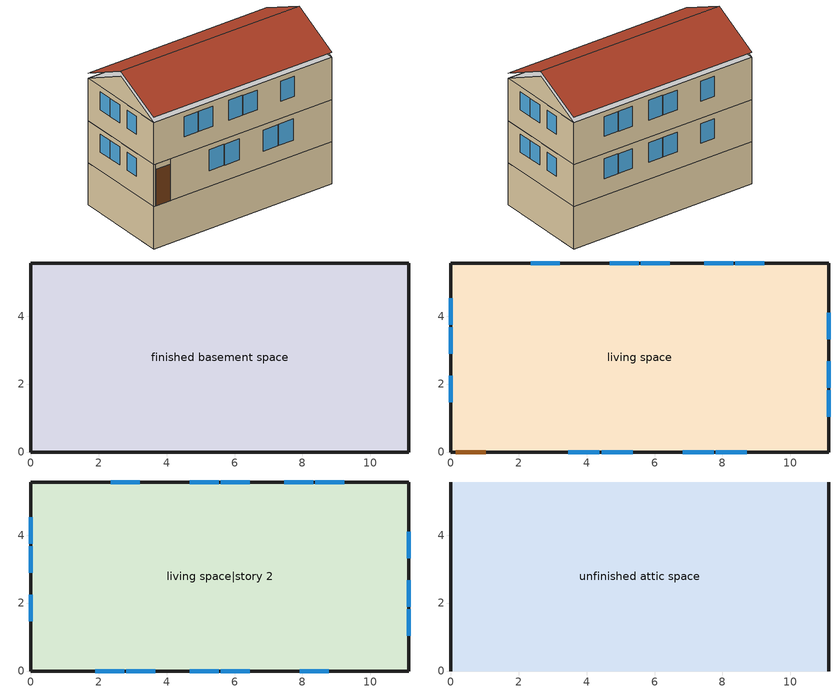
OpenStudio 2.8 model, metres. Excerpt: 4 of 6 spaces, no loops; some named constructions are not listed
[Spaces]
finished basement space
 floor foundation (FloorFndGrndFinB): 0,0 0,5.56 11.13,5.56 11.13,0 z-2.44
 wall foundation (WallFndGrndFinB): 0,5.56 0,0 11.13,0 11.13,5.56 0,5.56 z-2.44:0
living space
 floor to finished basement space (FloorFinUninsFin): 0,0 0,5.56 11.13,5.56 11.13,0 z0
 wall outside (WallExtInsFin): 0,5.56 0,0 0.13,0 1.05,0 11.13,0 11.13,5.56 0,5.56 z0:2.44
 window (WindowConstruction): 3.46,0 4.38,0 / 4.44,0 5.35,0 / 6.83,0 7.74,0 / 7.8,0 8.71,0 z0.92:2.13; 9.23,5.56 8.38,5.56 / 8.32,5.56 7.46,5.56 / 6.45,5.56 5.6,5.56 / 5.53,5.56 4.68,5.56 / 3.21,5.56 2.35,5.56 z0.99:2.13; 0,4.52 0,3.74 / 0,3.68 0,2.9 / 0,2.25 0,1.46 / 11.13,1.04 11.13,1.82 / 11.13,1.89 11.13,2.67 / 11.13,3.32 11.13,4.1 z1.09:2.13
 door (Door): 0.15,0 1.02,0 z0:2.13
living space|story 2
 floor to living space (FloorFinUninsFin): 0,0 0,5.56 11.13,5.56 11.13,0 z2.44
 wall outside (WallExtInsFin): 0,5.56 0,0 11.13,0 11.13,5.56 0,5.56 z2.44:4.88
 window (WindowConstruction): 1.89,0 2.75,0 / 2.81,0 3.67,0 / 4.68,0 5.53,0 / 5.6,0 6.45,0 / 7.92,0 8.78,0 / 9.23,5.56 8.38,5.56 / 8.32,5.56 7.46,5.56 / 6.45,5.56 5.6,5.56 / 5.53,5.56 4.68,5.56 / 3.21,5.56 2.35,5.56 z3.43:4.57; 0,4.52 0,3.74 / 0,3.68 0,2.9 / 0,2.25 0,1.46 / 11.13,1.04 11.13,1.82 / 11.13,1.89 11.13,2.67 / 11.13,3.32 11.13,4.1 z3.53:4.57
unfinished attic space
 floor to living space|story 2 (FloorFinInsUnfinAttic): 0,5.56 11.13,5.56 11.13,0 0,0 z4.88
 wall outside (WallExtUninsUnfin): 0,2.78,6.27 0,5.56,4.88 0,0,4.88; 11.13,2.78,6.27 11.13,0,4.88 11.13,5.56,4.88
 roof outside (RoofUnfinInsExt): 11.13,2.78,6.57 0,2.78,6.57 0,0,5.18 11.13,0,5.18; 0,2.78,6.57 11.13,2.78,6.57 11.13,5.56,5.18 0,5.56,5.18
[Schedule:Ruleset]
Name | Default Day Schedule | Summer Design Day Schedule | Winter Design Day Schedule
res misc plug loads schedule | Schedule Day 26 | res misc plug loads schedule summer design | res misc plug loads schedule winter design
res mv_1 dryer exhaust schedule | Schedule Day 33
[Schedule:Day]
Schedule Day 26; res misc plug loads schedule winter design; Schedule Day 33; res mv_1 dryer exhaust schedule allday2; res mv_1 dryer exhaust schedule allday3; res mv_1 dryer exhaust schedule allday4; res mv_1 dryer exhaust schedule allday6: 24, 0, 0
res misc plug loads schedule allday1; res misc plug loads schedule allday12: 1, 0, 0.655649, 2, 0, 0.618183, 3, 0, 0.599451, 4, 0, 0.580718, 5, 0, 0.599451, 6, 0, 0.618183, 7, 0, 0.693115, 8, 0, 0.786779, 11, 0, 0.805512, 12, 0, 0.824245, 14, 0, 0.842977, 15, 0, 0.824245, 16, 0, 0.86171, 17, 0, 0.899176, 18, 0, 0.974107, 19, 0, 0.99284, 20, 0, 0.936642, 21, 0, 0.880443, 22, 0, 0.842977, 23, 0, 0.749313, 24, 0, 0.674382
res misc plug loads schedule allday2: 1, 0, 0.660377, 2, 0, 0.622642, 3, 0, 0.603774, 4, 0, 0.584906, 5, 0, 0.603774, 6, 0, 0.622642, 7, 0, 0.698113, 8, 0, 0.792453, 11, 0, 0.811321, 12, 0, 0.830189, 14, 0, 0.849057, 15, 0, 0.830189, 16, 0, 0.867925, 17, 0, 0.90566, 18, 0, 0.981132, 19, 0, 1, 20, 0, 0.943396, 21, 0, 0.886792, 22, 0, 0.849057, 23, 0, 0.754717, 24, 0, 0.679245
res misc plug loads schedule allday3; res misc plug loads schedule allday5: 1, 0, 0.521682, 2, 0, 0.491872, 3, 0, 0.476967, 4, 0, 0.462062, 5, 0, 0.476967, 6, 0, 0.491872, 7, 0, 0.551493, 8, 0, 0.626019, 11, 0, 0.640924, 12, 0, 0.655829, 14, 0, 0.670734, 15, 0, 0.655829, 16, 0, 0.68564, 17, 0, 0.71545, 18, 0, 0.775071, 19, 0, 0.789976, 20, 0, 0.745261, 21, 0, 0.700545, 22, 0, 0.670734, 23, 0, 0.596208, 24, 0, 0.536588
res misc plug loads schedule allday4: 1, 0, 0.519581, 2, 0, 0.489891, 3, 0, 0.475045, 4, 0, 0.4602, 5, 0, 0.475045, 6, 0, 0.489891, 7, 0, 0.549271, 8, 0, 0.623497, 11, 0, 0.638342, 12, 0, 0.653187, 14, 0, 0.668033, 15, 0, 0.653187, 16, 0, 0.682878, 17, 0, 0.712568, 18, 0, 0.771949, 19, 0, 0.786794, 20, 0, 0.742258, 21, 0, 0.697723, 22, 0, 0.668033, 23, 0, 0.593807, 24, 0, 0.534426
res misc plug loads schedule allday6; res misc plug loads schedule allday9: 1, 0, 0.434473, 2, 0, 0.409646, 3, 0, 0.397232, 4, 0, 0.384819, 5, 0, 0.397232, 6, 0, 0.409646, 7, 0, 0.4593, 8, 0, 0.521367, 11, 0, 0.533781, 12, 0, 0.546194, 14, 0, 0.558608, 15, 0, 0.546194, 16, 0, 0.571021, 17, 0, 0.595848, 18, 0, 0.645502, 19, 0, 0.657916, 20, 0, 0.620675, 21, 0, 0.583435, 22, 0, 0.558608, 23, 0, 0.49654, 24, 0, 0.446886
res misc plug loads schedule allday7; res misc plug loads schedule allday8: 1, 0, 0.43132, 2, 0, 0.406674, 3, 0, 0.39435, 4, 0, 0.382027, 5, 0, 0.39435, 6, 0, 0.406674, 7, 0, 0.455967, 8, 0, 0.517585, 11, 0, 0.529908, 12, 0, 0.542231, 14, 0, 0.554555, 15, 0, 0.542231, 16, 0, 0.566878, 17, 0, 0.591525, 18, 0, 0.640819, 19, 0, 0.653142, 20, 0, 0.616172, 21, 0, 0.579202, 22, 0, 0.554555, 23, 0, 0.492938, 24, 0, 0.443644
res misc plug loads schedule allday10: 1, 0, 0.520106, 2, 0, 0.490386, 3, 0, 0.475526, 4, 0, 0.460666, 5, 0, 0.475526, 6, 0, 0.490386, 7, 0, 0.549827, 8, 0, 0.624128, 11, 0, 0.638988, 12, 0, 0.653848, 14, 0, 0.668708, 15, 0, 0.653848, 16, 0, 0.683568, 17, 0, 0.713289, 18, 0, 0.772729, 19, 0, 0.787589, 20, 0, 0.743009, 21, 0, 0.698428, 22, 0, 0.668708, 23, 0, 0.594407, 24, 0, 0.534966
res misc plug loads schedule allday11: 1, 0, 0.51853, 2, 0, 0.4889, 3, 0, 0.474085, 4, 0, 0.45927, 5, 0, 0.474085, 6, 0, 0.4889, 7, 0, 0.54816, 8, 0, 0.622236, 11, 0, 0.637051, 12, 0, 0.651867, 14, 0, 0.666682, 15, 0, 0.651867, 16, 0, 0.681497, 17, 0, 0.711127, 18, 0, 0.770388, 19, 0, 0.785203, 20, 0, 0.740757, 21, 0, 0.696312, 22, 0, 0.666682, 23, 0, 0.592606, 24, 0, 0.533345
res misc plug loads schedule summer design: 24, 0, 1
res mv_1 dryer exhaust schedule allday1: 7, 0, 0, 7, 10, 0.1, 8, 10, 1, 8, 20, 0.9, 14, 40, 0, 14, 50, 0.8, 15, 0, 1, 15, 10, 0.6, 24, 0, 0
res mv_1 dryer exhaust schedule allday5: 4, 0, 0, 4, 10, 0.2, 5, 40, 1, 5, 50, 0.1, 9, 0, 0, 9, 10, 0.1, 10, 10, 1, 10, 20, 0.9, 18, 0, 0, 18, 10, 0.5, 18, 20, 1, 18, 30, 0.9, 19, 10, 0, 19, 20, 0.1, 19, 40, 1, 19, 50, 0.3, 20, 30, 0, 20, 40, 0.7, 20, 50, 1, 21, 0, 0.7, 24, 0, 0
res mv_1 dryer exhaust schedule allday7: 11, 10, 0, 11, 20, 0.2, 11, 40, 1, 11, 50, 0.2, 12, 30, 0, 12, 40, 0.7, 12, 50, 1, 13, 0, 0.7, 24, 0, 0
[Schedule:Rule] Apply Sunday=Yes; Apply Monday=Yes; Apply Tuesday=Yes; Apply Wednesday=Yes; Apply Thursday=Yes; Apply Friday=Yes; Apply Saturday=Yes
res misc plug loads schedule allday ruleset1: Schedule Ruleset=res misc plug loads schedule; Rule Order=11; Day Schedule=res misc plug loads schedule allday1; Date Specification Type=DateRange; Start Month=1; Start Day=1; End Month=1; End Day=31
res misc plug loads schedule allday ruleset2: Schedule Ruleset=res misc plug loads schedule; Rule Order=10; Day Schedule=res misc plug loads schedule allday2; Date Specification Type=DateRange; Start Month=2; Start Day=1; End Month=2; End Day=28
res misc plug loads schedule allday ruleset3: Schedule Ruleset=res misc plug loads schedule; Rule Order=9; Day Schedule=res misc plug loads schedule allday3; Date Specification Type=DateRange; Start Month=3; Start Day=1; End Month=3; End Day=31
res misc plug loads schedule allday ruleset4: Schedule Ruleset=res misc plug loads schedule; Rule Order=8; Day Schedule=res misc plug loads schedule allday4; Date Specification Type=DateRange; Start Month=4; Start Day=1; End Month=4; End Day=30
res misc plug loads schedule allday ruleset5: Schedule Ruleset=res misc plug loads schedule; Rule Order=7; Day Schedule=res misc plug loads schedule allday5; Date Specification Type=DateRange; Start Month=5; Start Day=1; End Month=5; End Day=31
res misc plug loads schedule allday ruleset6: Schedule Ruleset=res misc plug loads schedule; Rule Order=6; Day Schedule=res misc plug loads schedule allday6; Date Specification Type=DateRange; Start Month=6; Start Day=1; End Month=6; End Day=30
res misc plug loads schedule allday ruleset7: Schedule Ruleset=res misc plug loads schedule; Rule Order=5; Day Schedule=res misc plug loads schedule allday7; Date Specification Type=DateRange; Start Month=7; Start Day=1; End Month=7; End Day=31
res misc plug loads schedule allday ruleset8: Schedule Ruleset=res misc plug loads schedule; Rule Order=4; Day Schedule=res misc plug loads schedule allday8; Date Specification Type=DateRange; Start Month=8; Start Day=1; End Month=8; End Day=31
res misc plug loads schedule allday ruleset9: Schedule Ruleset=res misc plug loads schedule; Rule Order=3; Day Schedule=res misc plug loads schedule allday9; Date Specification Type=DateRange; Start Month=9; Start Day=1; End Month=9; End Day=30
res misc plug loads schedule allday ruleset10: Schedule Ruleset=res misc plug loads schedule; Rule Order=2; Day Schedule=res misc plug loads schedule allday10; Date Specification Type=DateRange; Start Month=10; Start Day=1; End Month=10; End Day=31
res misc plug loads schedule allday ruleset11: Schedule Ruleset=res misc plug loads schedule; Rule Order=1; Day Schedule=res misc plug loads schedule allday11; Date Specification Type=DateRange; Start Month=11; Start Day=1; End Month=11; End Day=30
res misc plug loads schedule allday ruleset12: Schedule Ruleset=res misc plug loads schedule; Rule Order=0; Day Schedule=res misc plug loads schedule allday12; Date Specification Type=DateRange; Start Month=12; Start Day=1; End Month=12; End Day=31
res mv_1 dryer exhaust schedule allday ruleset1: Schedule Ruleset=res mv_1 dryer exhaust schedule; Rule Order=6; Day Schedule=res mv_1 dryer exhaust schedule allday1; Date Specification Type=SpecificDates; Specific Month 1=1; Specific Day 1=1; Specific Month 2=1; Specific Day 2=8; Specific Month 3=1; Specific Day 3=15; Specific Month 4=1; Specific Day 4=22; Specific Month 5=1; Specific Day 5=29; Specific Month 6=2; Specific Day 6=5; Specific Month 7=2; Specific Day 7=12; Specific Month 8=2; Specific Day 8=19; Specific Month 9=2; Specific Day 9=26; Specific Month 10=3; Specific Day 10=5; Specific Month 11=3; Specific Day 11=12; Specific Month 12=3; Specific Day 12=19; Specific Month 13=3; Specific Day 13=26; Specific Month 14=4; Specific Day 14=2; Specific Month 15=4; Specific Day 15=9; Specific Month 16=4; Specific Day 16=16; Specific Month 17=4; Specific Day 17=23; Specific Month 18=4; Specific Day 18=30; Specific Month 19=5; Specific Day 19=7; Specific Month 20=5; Specific Day 20=14; Specific Month 21=5; Specific Day 21=21; Specific Month 22=5; Specific Day 22=28; Specific Month 23=6; Specific Day 23=4; Specific Month 24=6; Specific Day 24=11; Specific Month 25=6; Specific Day 25=18; Specific Month 26=6; Specific Day 26=25; Specific Month 27=7; Specific Day 27=2; Specific Month 28=7; Specific Day 28=9; Specific Month 29=7; Specific Day 29=16; Specific Month 30=7; Specific Day 30=23; Specific Month 31=7; Specific Day 31=30; Specific Month 32=8; Specific Day 32=6; Specific Month 33=8; Specific Day 33=13; Specific Month 34=8; Specific Day 34=20; Specific Month 35=8; Specific Day 35=27; Specific Month 36=9; Specific Day 36=3; Specific Month 37=9; Specific Day 37=10; Specific Month 38=9; Specific Day 38=17; Specific Month 39=9; Specific Day 39=24; Specific Month 40=10; Specific Day 40=1; Specific Month 41=10; Specific Day 41=8; Specific Month 42=10; Specific Day 42=15; Specific Month 43=10; Specific Day 43=22; Specific Month 44=10; Specific Day 44=29; Specific Month 45=11; Specific Day 45=5; Specific Month 46=11; Specific Day 46=12; Specific Month 47=11; Specific Day 47=19; Specific Month 48=11; Specific Day 48=26; Specific Month 49=12; Specific Day 49=3; Specific Month 50=12; Specific Day 50=10; Specific Month 51=12; Specific Day 51=17; Specific Month 52=12; Specific Day 52=24; Specific Month 53=12; Specific Day 53=31
res mv_1 dryer exhaust schedule allday ruleset2: Schedule Ruleset=res mv_1 dryer exhaust schedule; Rule Order=5; Day Schedule=res mv_1 dryer exhaust schedule allday2; Date Specification Type=SpecificDates; Specific Month 1=1; Specific Day 1=2; Specific Month 2=1; Specific Day 2=9; Specific Month 3=1; Specific Day 3=16; Specific Month 4=1; Specific Day 4=23; Specific Month 5=1; Specific Day 5=30; Specific Month 6=2; Specific Day 6=6; Specific Month 7=2; Specific Day 7=13; Specific Month 8=2; Specific Day 8=20; Specific Month 9=2; Specific Day 9=27; Specific Month 10=3; Specific Day 10=6; Specific Month 11=3; Specific Day 11=13; Specific Month 12=3; Specific Day 12=20; Specific Month 13=3; Specific Day 13=27; Specific Month 14=4; Specific Day 14=3; Specific Month 15=4; Specific Day 15=10; Specific Month 16=4; Specific Day 16=17; Specific Month 17=4; Specific Day 17=24; Specific Month 18=5; Specific Day 18=1; Specific Month 19=5; Specific Day 19=8; Specific Month 20=5; Specific Day 20=15; Specific Month 21=5; Specific Day 21=22; Specific Month 22=5; Specific Day 22=29; Specific Month 23=6; Specific Day 23=5; Specific Month 24=6; Specific Day 24=12; Specific Month 25=6; Specific Day 25=19; Specific Month 26=6; Specific Day 26=26; Specific Month 27=7; Specific Day 27=3; Specific Month 28=7; Specific Day 28=10; Specific Month 29=7; Specific Day 29=17; Specific Month 30=7; Specific Day 30=24; Specific Month 31=7; Specific Day 31=31; Specific Month 32=8; Specific Day 32=7; Specific Month 33=8; Specific Day 33=14; Specific Month 34=8; Specific Day 34=21; Specific Month 35=8; Specific Day 35=28; Specific Month 36=9; Specific Day 36=4; Specific Month 37=9; Specific Day 37=11; Specific Month 38=9; Specific Day 38=18; Specific Month 39=9; Specific Day 39=25; Specific Month 40=10; Specific Day 40=2; Specific Month 41=10; Specific Day 41=9; Specific Month 42=10; Specific Day 42=16; Specific Month 43=10; Specific Day 43=23; Specific Month 44=10; Specific Day 44=30; Specific Month 45=11; Specific Day 45=6; Specific Month 46=11; Specific Day 46=13; Specific Month 47=11; Specific Day 47=20; Specific Month 48=11; Specific Day 48=27; Specific Month 49=12; Specific Day 49=4; Specific Month 50=12; Specific Day 50=11; Specific Month 51=12; Specific Day 51=18; Specific Month 52=12; Specific Day 52=25
res mv_1 dryer exhaust schedule allday ruleset3: Schedule Ruleset=res mv_1 dryer exhaust schedule; Rule Order=4; Day Schedule=res mv_1 dryer exhaust schedule allday3; Date Specification Type=SpecificDates; Specific Month 1=1; Specific Day 1=3; Specific Month 2=1; Specific Day 2=10; Specific Month 3=1; Specific Day 3=17; Specific Month 4=1; Specific Day 4=24; Specific Month 5=1; Specific Day 5=31; Specific Month 6=2; Specific Day 6=7; Specific Month 7=2; Specific Day 7=14; Specific Month 8=2; Specific Day 8=21; Specific Month 9=2; Specific Day 9=28; Specific Month 10=3; Specific Day 10=7; Specific Month 11=3; Specific Day 11=14; Specific Month 12=3; Specific Day 12=21; Specific Month 13=3; Specific Day 13=28; Specific Month 14=4; Specific Day 14=4; Specific Month 15=4; Specific Day 15=11; Specific Month 16=4; Specific Day 16=18; Specific Month 17=4; Specific Day 17=25; Specific Month 18=5; Specific Day 18=2; Specific Month 19=5; Specific Day 19=9; Specific Month 20=5; Specific Day 20=16; Specific Month 21=5; Specific Day 21=23; Specific Month 22=5; Specific Day 22=30; Specific Month 23=6; Specific Day 23=6; Specific Month 24=6; Specific Day 24=13; Specific Month 25=6; Specific Day 25=20; Specific Month 26=6; Specific Day 26=27; Specific Month 27=7; Specific Day 27=4; Specific Month 28=7; Specific Day 28=11; Specific Month 29=7; Specific Day 29=18; Specific Month 30=7; Specific Day 30=25; Specific Month 31=8; Specific Day 31=1; Specific Month 32=8; Specific Day 32=8; Specific Month 33=8; Specific Day 33=15; Specific Month 34=8; Specific Day 34=22; Specific Month 35=8; Specific Day 35=29; Specific Month 36=9; Specific Day 36=5; Specific Month 37=9; Specific Day 37=12; Specific Month 38=9; Specific Day 38=19; Specific Month 39=9; Specific Day 39=26; Specific Month 40=10; Specific Day 40=3; Specific Month 41=10; Specific Day 41=10; Specific Month 42=10; Specific Day 42=17; Specific Month 43=10; Specific Day 43=24; Specific Month 44=10; Specific Day 44=31; Specific Month 45=11; Specific Day 45=7; Specific Month 46=11; Specific Day 46=14; Specific Month 47=11; Specific Day 47=21; Specific Month 48=11; Specific Day 48=28; Specific Month 49=12; Specific Day 49=5; Specific Month 50=12; Specific Day 50=12; Specific Month 51=12; Specific Day 51=19; Specific Month 52=12; Specific Day 52=26
res mv_1 dryer exhaust schedule allday ruleset4: Schedule Ruleset=res mv_1 dryer exhaust schedule; Rule Order=3; Day Schedule=res mv_1 dryer exhaust schedule allday4; Date Specification Type=SpecificDates; Specific Month 1=1; Specific Day 1=4; Specific Month 2=1; Specific Day 2=11; Specific Month 3=1; Specific Day 3=18; Specific Month 4=1; Specific Day 4=25; Specific Month 5=2; Specific Day 5=1; Specific Month 6=2; Specific Day 6=8; Specific Month 7=2; Specific Day 7=15; Specific Month 8=2; Specific Day 8=22; Specific Month 9=3; Specific Day 9=1; Specific Month 10=3; Specific Day 10=8; Specific Month 11=3; Specific Day 11=15; Specific Month 12=3; Specific Day 12=22; Specific Month 13=3; Specific Day 13=29; Specific Month 14=4; Specific Day 14=5; Specific Month 15=4; Specific Day 15=12; Specific Month 16=4; Specific Day 16=19; Specific Month 17=4; Specific Day 17=26; Specific Month 18=5; Specific Day 18=3; Specific Month 19=5; Specific Day 19=10; Specific Month 20=5; Specific Day 20=17; Specific Month 21=5; Specific Day 21=24; Specific Month 22=5; Specific Day 22=31; Specific Month 23=6; Specific Day 23=7; Specific Month 24=6; Specific Day 24=14; Specific Month 25=6; Specific Day 25=21; Specific Month 26=6; Specific Day 26=28; Specific Month 27=7; Specific Day 27=5; Specific Month 28=7; Specific Day 28=12; Specific Month 29=7; Specific Day 29=19; Specific Month 30=7; Specific Day 30=26; Specific Month 31=8; Specific Day 31=2; Specific Month 32=8; Specific Day 32=9; Specific Month 33=8; Specific Day 33=16; Specific Month 34=8; Specific Day 34=23; Specific Month 35=8; Specific Day 35=30; Specific Month 36=9; Specific Day 36=6; Specific Month 37=9; Specific Day 37=13; Specific Month 38=9; Specific Day 38=20; Specific Month 39=9; Specific Day 39=27; Specific Month 40=10; Specific Day 40=4; Specific Month 41=10; Specific Day 41=11; Specific Month 42=10; Specific Day 42=18; Specific Month 43=10; Specific Day 43=25; Specific Month 44=11; Specific Day 44=1; Specific Month 45=11; Specific Day 45=8; Specific Month 46=11; Specific Day 46=15; Specific Month 47=11; Specific Day 47=22; Specific Month 48=11; Specific Day 48=29; Specific Month 49=12; Specific Day 49=6; Specific Month 50=12; Specific Day 50=13; Specific Month 51=12; Specific Day 51=20; Specific Month 52=12; Specific Day 52=27
res mv_1 dryer exhaust schedule allday ruleset5: Schedule Ruleset=res mv_1 dryer exhaust schedule; Rule Order=2; Day Schedule=res mv_1 dryer exhaust schedule allday5; Date Specification Type=SpecificDates; Specific Month 1=1; Specific Day 1=5; Specific Month 2=1; Specific Day 2=12; Specific Month 3=1; Specific Day 3=19; Specific Month 4=1; Specific Day 4=26; Specific Month 5=2; Specific Day 5=2; Specific Month 6=2; Specific Day 6=9; Specific Month 7=2; Specific Day 7=16; Specific Month 8=2; Specific Day 8=23; Specific Month 9=3; Specific Day 9=2; Specific Month 10=3; Specific Day 10=9; Specific Month 11=3; Specific Day 11=16; Specific Month 12=3; Specific Day 12=23; Specific Month 13=3; Specific Day 13=30; Specific Month 14=4; Specific Day 14=6; Specific Month 15=4; Specific Day 15=13; Specific Month 16=4; Specific Day 16=20; Specific Month 17=4; Specific Day 17=27; Specific Month 18=5; Specific Day 18=4; Specific Month 19=5; Specific Day 19=11; Specific Month 20=5; Specific Day 20=18; Specific Month 21=5; Specific Day 21=25; Specific Month 22=6; Specific Day 22=1; Specific Month 23=6; Specific Day 23=8; Specific Month 24=6; Specific Day 24=15; Specific Month 25=6; Specific Day 25=22; Specific Month 26=6; Specific Day 26=29; Specific Month 27=7; Specific Day 27=6; Specific Month 28=7; Specific Day 28=13; Specific Month 29=7; Specific Day 29=20; Specific Month 30=7; Specific Day 30=27; Specific Month 31=8; Specific Day 31=3; Specific Month 32=8; Specific Day 32=10; Specific Month 33=8; Specific Day 33=17; Specific Month 34=8; Specific Day 34=24; Specific Month 35=8; Specific Day 35=31; Specific Month 36=9; Specific Day 36=7; Specific Month 37=9; Specific Day 37=14; Specific Month 38=9; Specific Day 38=21; Specific Month 39=9; Specific Day 39=28; Specific Month 40=10; Specific Day 40=5; Specific Month 41=10; Specific Day 41=12; Specific Month 42=10; Specific Day 42=19; Specific Month 43=10; Specific Day 43=26; Specific Month 44=11; Specific Day 44=2; Specific Month 45=11; Specific Day 45=9; Specific Month 46=11; Specific Day 46=16; Specific Month 47=11; Specific Day 47=23; Specific Month 48=11; Specific Day 48=30; Specific Month 49=12; Specific Day 49=7; Specific Month 50=12; Specific Day 50=14; Specific Month 51=12; Specific Day 51=21; Specific Month 52=12; Specific Day 52=28
res mv_1 dryer exhaust schedule allday ruleset6: Schedule Ruleset=res mv_1 dryer exhaust schedule; Rule Order=1; Day Schedule=res mv_1 dryer exhaust schedule allday6; Date Specification Type=SpecificDates; Specific Month 1=1; Specific Day 1=6; Specific Month 2=1; Specific Day 2=13; Specific Month 3=1; Specific Day 3=20; Specific Month 4=1; Specific Day 4=27; Specific Month 5=2; Specific Day 5=3; Specific Month 6=2; Specific Day 6=10; Specific Month 7=2; Specific Day 7=17; Specific Month 8=2; Specific Day 8=24; Specific Month 9=3; Specific Day 9=3; Specific Month 10=3; Specific Day 10=10; Specific Month 11=3; Specific Day 11=17; Specific Month 12=3; Specific Day 12=24; Specific Month 13=3; Specific Day 13=31; Specific Month 14=4; Specific Day 14=7; Specific Month 15=4; Specific Day 15=14; Specific Month 16=4; Specific Day 16=21; Specific Month 17=4; Specific Day 17=28; Specific Month 18=5; Specific Day 18=5; Specific Month 19=5; Specific Day 19=12; Specific Month 20=5; Specific Day 20=19; Specific Month 21=5; Specific Day 21=26; Specific Month 22=6; Specific Day 22=2; Specific Month 23=6; Specific Day 23=9; Specific Month 24=6; Specific Day 24=16; Specific Month 25=6; Specific Day 25=23; Specific Month 26=6; Specific Day 26=30; Specific Month 27=7; Specific Day 27=7; Specific Month 28=7; Specific Day 28=14; Specific Month 29=7; Specific Day 29=21; Specific Month 30=7; Specific Day 30=28; Specific Month 31=8; Specific Day 31=4; Specific Month 32=8; Specific Day 32=11; Specific Month 33=8; Specific Day 33=18; Specific Month 34=8; Specific Day 34=25; Specific Month 35=9; Specific Day 35=1; Specific Month 36=9; Specific Day 36=8; Specific Month 37=9; Specific Day 37=15; Specific Month 38=9; Specific Day 38=22; Specific Month 39=9; Specific Day 39=29; Specific Month 40=10; Specific Day 40=6; Specific Month 41=10; Specific Day 41=13; Specific Month 42=10; Specific Day 42=20; Specific Month 43=10; Specific Day 43=27; Specific Month 44=11; Specific Day 44=3; Specific Month 45=11; Specific Day 45=10; Specific Month 46=11; Specific Day 46=17; Specific Month 47=11; Specific Day 47=24; Specific Month 48=12; Specific Day 48=1; Specific Month 49=12; Specific Day 49=8; Specific Month 50=12; Specific Day 50=15; Specific Month 51=12; Specific Day 51=22; Specific Month 52=12; Specific Day 52=29
res mv_1 dryer exhaust schedule allday ruleset7: Schedule Ruleset=res mv_1 dryer exhaust schedule; Rule Order=0; Day Schedule=res mv_1 dryer exhaust schedule allday7; Date Specification Type=SpecificDates; Specific Month 1=1; Specific Day 1=7; Specific Month 2=1; Specific Day 2=14; Specific Month 3=1; Specific Day 3=21; Specific Month 4=1; Specific Day 4=28; Specific Month 5=2; Specific Day 5=4; Specific Month 6=2; Specific Day 6=11; Specific Month 7=2; Specific Day 7=18; Specific Month 8=2; Specific Day 8=25; Specific Month 9=3; Specific Day 9=4; Specific Month 10=3; Specific Day 10=11; Specific Month 11=3; Specific Day 11=18; Specific Month 12=3; Specific Day 12=25; Specific Month 13=4; Specific Day 13=1; Specific Month 14=4; Specific Day 14=8; Specific Month 15=4; Specific Day 15=15; Specific Month 16=4; Specific Day 16=22; Specific Month 17=4; Specific Day 17=29; Specific Month 18=5; Specific Day 18=6; Specific Month 19=5; Specific Day 19=13; Specific Month 20=5; Specific Day 20=20; Specific Month 21=5; Specific Day 21=27; Specific Month 22=6; Specific Day 22=3; Specific Month 23=6; Specific Day 23=10; Specific Month 24=6; Specific Day 24=17; Specific Month 25=6; Specific Day 25=24; Specific Month 26=7; Specific Day 26=1; Specific Month 27=7; Specific Day 27=8; Specific Month 28=7; Specific Day 28=15; Specific Month 29=7; Specific Day 29=22; Specific Month 30=7; Specific Day 30=29; Specific Month 31=8; Specific Day 31=5; Specific Month 32=8; Specific Day 32=12; Specific Month 33=8; Specific Day 33=19; Specific Month 34=8; Specific Day 34=26; Specific Month 35=9; Specific Day 35=2; Specific Month 36=9; Specific Day 36=9; Specific Month 37=9; Specific Day 37=16; Specific Month 38=9; Specific Day 38=23; Specific Month 39=9; Specific Day 39=30; Specific Month 40=10; Specific Day 40=7; Specific Month 41=10; Specific Day 41=14; Specific Month 42=10; Specific Day 42=21; Specific Month 43=10; Specific Day 43=28; Specific Month 44=11; Specific Day 44=4; Specific Month 45=11; Specific Day 45=11; Specific Month 46=11; Specific Day 46=18; Specific Month 47=11; Specific Day 47=25; Specific Month 48=12; Specific Day 48=2; Specific Month 49=12; Specific Day 49=9; Specific Month 50=12; Specific Day 50=16; Specific Month 51=12; Specific Day 51=23; Specific Month 52=12; Specific Day 52=30
